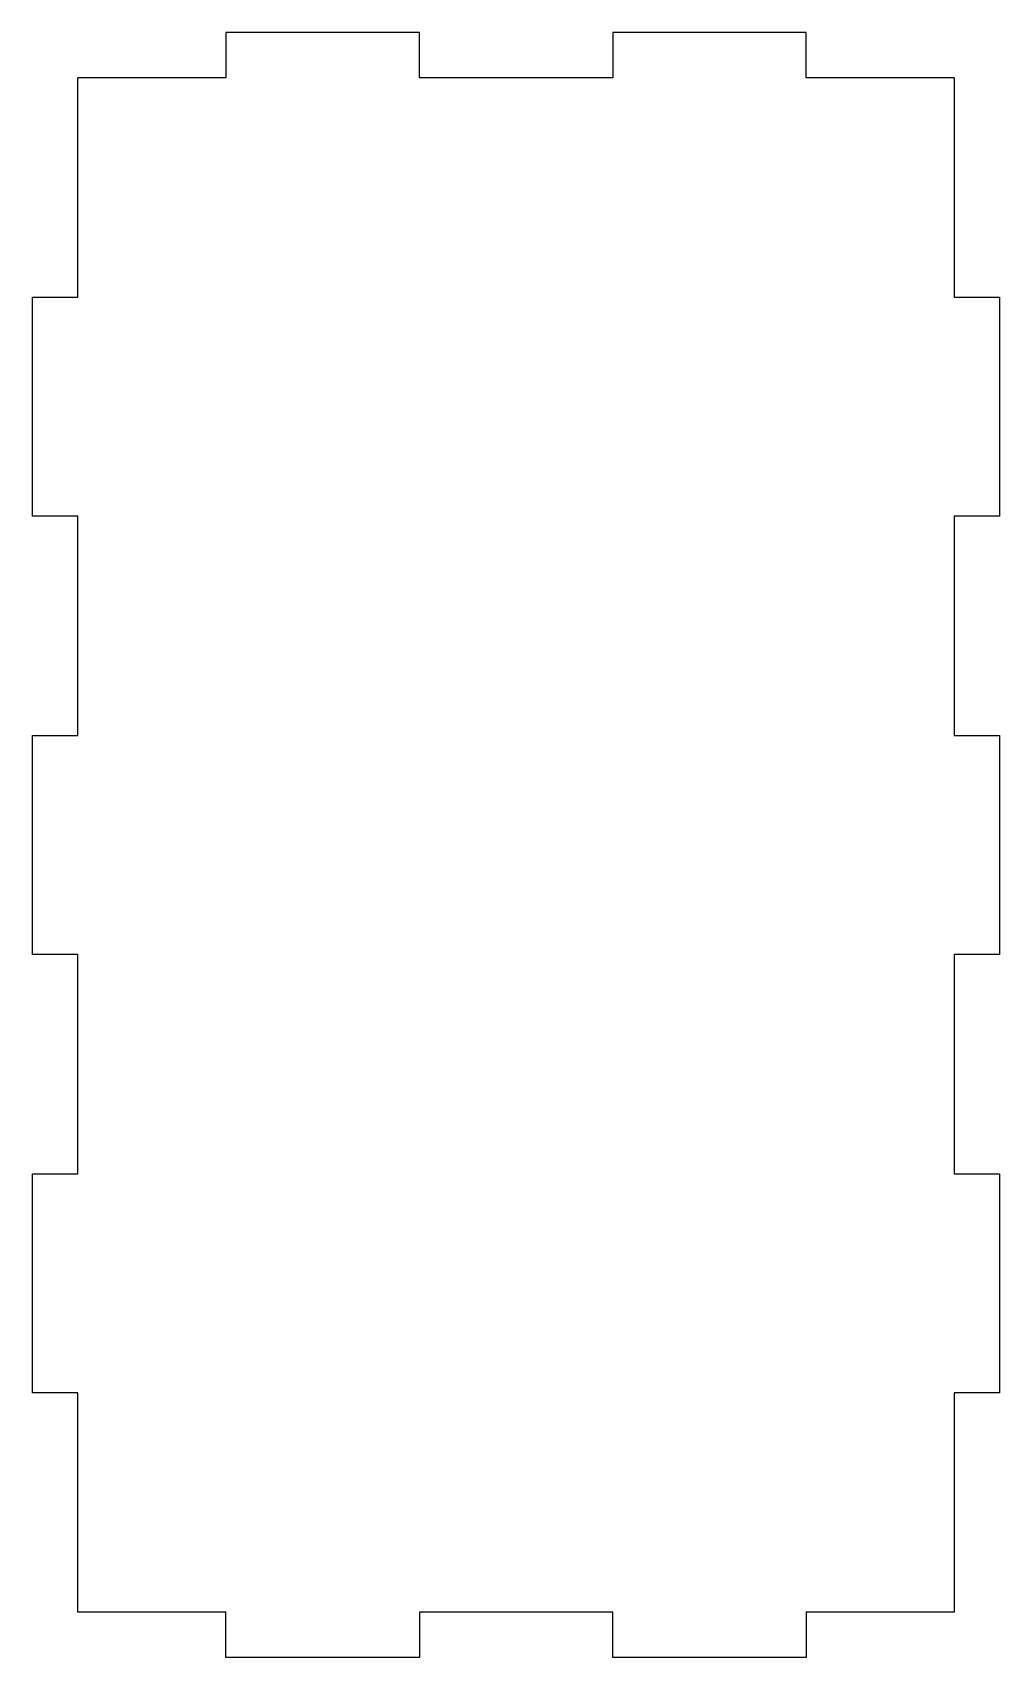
# Model space of a CAD drawing. Header units: millimetres. Extents: x -289 to -225, y -261 to -153.
import ezdxf

# ---------------------------------------------------------------- set-up
doc = ezdxf.new("R2010")
doc.units = ezdxf.units.MM

msp = doc.modelspace()

# ---------------------------------------------------------------- linework, layer by layer
at = {"color": 7, "linetype": 'Continuous', "lineweight": 25}
for p, q in [((-263.15, -153.1), (-275.95, -153.1)), ((-275.95, -153.1), (-275.95, -156.1)), ((-263.15, -156.1), (-263.15, -153.1)), ((-237.55, -153.1), (-250.35, -153.1)), ((-250.35, -153.1), (-250.35, -156.1)), ((-237.55, -156.1), (-237.55, -153.1)), ((-275.95, -156.1), (-285.75, -156.1)), ((-285.75, -170.62), (-285.75, -156.1)), ((-250.35, -156.1), (-263.15, -156.1)), ((-227.75, -156.1), (-237.55, -156.1)), ((-227.75, -156.1), (-227.75, -170.62)), ((-288.75, -170.62), (-285.75, -170.62)), ((-288.75, -185.13), (-288.75, -170.62)), ((-227.75, -170.62), (-224.75, -170.62)), ((-224.75, -170.62), (-224.75, -185.13)), ((-285.75, -185.13), (-288.75, -185.13)), ((-285.75, -199.65), (-285.75, -185.13)), ((-227.75, -185.13), (-227.75, -199.65)), ((-224.75, -185.13), (-227.75, -185.13)), ((-288.75, -199.65), (-285.75, -199.65)), ((-288.75, -214.16), (-288.75, -199.65)), ((-227.75, -199.65), (-224.75, -199.65)), ((-224.75, -199.65), (-224.75, -214.16)), ((-285.75, -214.16), (-288.75, -214.16)), ((-285.75, -228.68), (-285.75, -214.16)), ((-227.75, -214.16), (-227.75, -228.68)), ((-224.75, -214.16), (-227.75, -214.16)), ((-288.75, -228.68), (-285.75, -228.68)), ((-288.75, -243.19), (-288.75, -228.68)), ((-227.75, -228.68), (-224.75, -228.68)), ((-224.75, -228.68), (-224.75, -243.19)), ((-285.75, -243.19), (-288.75, -243.19)), ((-285.75, -257.71), (-285.75, -243.19)), ((-227.75, -243.19), (-227.75, -257.71)), ((-224.75, -243.19), (-227.75, -243.19)), ((-275.95, -257.71), (-285.75, -257.71)), ((-275.95, -260.71), (-275.95, -257.71)), ((-263.15, -257.71), (-263.15, -260.71)), ((-250.35, -257.71), (-263.15, -257.71)), ((-250.35, -260.71), (-250.35, -257.71)), ((-237.55, -257.71), (-237.55, -260.71)), ((-227.75, -257.71), (-237.55, -257.71)), ((-263.15, -260.71), (-275.95, -260.71)), ((-237.55, -260.71), (-250.35, -260.71))]:
    msp.add_line(p, q, dxfattribs=at)

doc.saveas('drawing.dxf')
